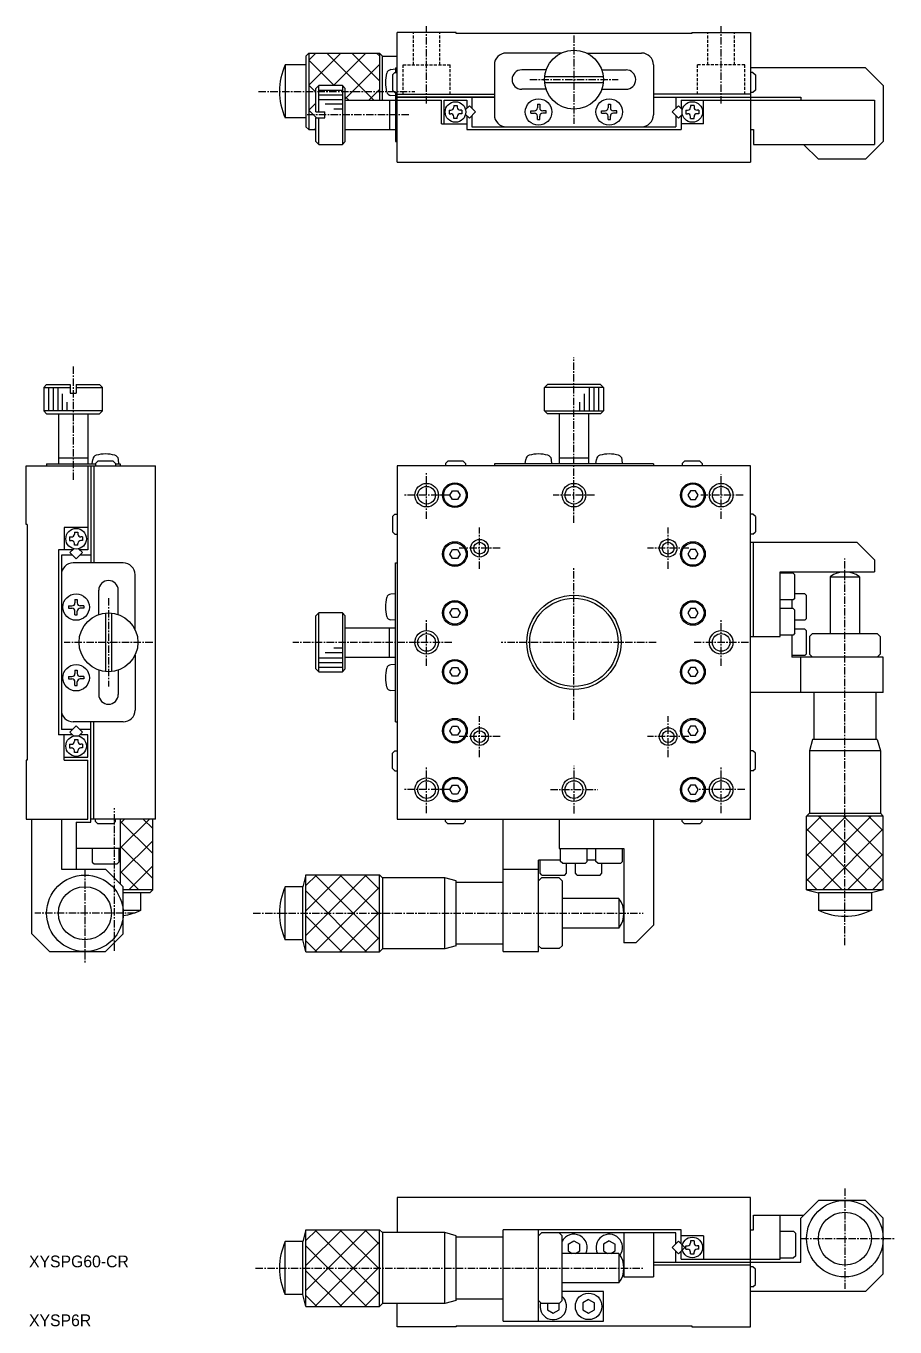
# Model space of a CAD drawing. Extents: x -189 to 160, y -70 to 151.
# Drawn here: x -188.6 to -41.1, y -70.1 to 150.8 of the extents above; entities that cross this region are included whole.
import ezdxf

# ---------------------------------------------------------------- set-up
doc = ezdxf.new("R2010")
doc.units = 0
doc.linetypes.add('CENTER', pattern=[2, 1.25, -0.25, 0.25, -0.25])
doc.linetypes.add('DASHED', pattern=[0.75, 0.5, -0.25])
doc.layers.get('0').update_dxf_attribs({"linetype": 'CONTINUOUS'})
doc.layers.add('CENTER', color=1, linetype='CENTER')

msp = doc.modelspace()

# ---------------------------------------------------------------- linework, layer by layer
at = {"color": 7, "linetype": 'CONTINUOUS'}
for p, q in [((-115.65, 149.73), (-125.65, 149.73)), ((-125.65, 127.73), (-125.65, 149.73)), ((-115.65, 149.53), (-115.65, 149.73)), ((-75.65, 149.53), (-115.65, 149.53)), ((-75.65, 149.73), (-75.65, 149.53)), ((-75.65, 149.73), (-65.65, 149.73)), ((-65.65, 149.73), (-65.65, 127.73)), ((-140.65, 146.23), (-141.15, 145.73)), ((-140.65, 146.23), (-140.65, 133.23)), ((-140.65, 146.23), (-128.65, 146.23)), ((-128.65, 145.75), (-129.13, 146.23)), ((-128.65, 146.23), (-128.65, 138.23)), ((-128.65, 146.23), (-128.15, 145.73)), ((-97.83, 146.23), (-107.15, 146.23)), ((-93.47, 146.23), (-84.15, 146.23)), ((-144.65, 144.23), (-144.65, 135.23)), ((-141.15, 144.23), (-144.65, 144.23)), ((-141.15, 145.73), (-141.15, 133.73)), ((-128.15, 138.23), (-128.15, 145.73)), ((-128.15, 145.73), (-125.65, 145.73)), ((-125.95, 143.73), (-125.95, 142.93)), ((-125.95, 143.73), (-125.65, 143.73)), ((-109.15, 144.23), (-109.15, 135.73)), ((-82.15, 144.23), (-82.15, 135.73)), ((-46.15, 143.73), (-65.65, 143.73)), ((-43.15, 140.73), (-46.15, 143.73)), ((-125.95, 143.48), (-126.73, 143.41)), ((-126.05, 142.93), (-126.45, 142.53)), ((-126.45, 142.53), (-126.45, 139.93)), ((-126.05, 142.93), (-125.65, 142.93)), ((-100.37, 143.38), (-104.5, 143.38)), ((-100.62, 142.23), (-90.67, 142.23)), ((-90.93, 143.38), (-86.8, 143.38)), ((-65.25, 142.93), (-65.65, 142.93)), ((-65.25, 142.93), (-64.85, 142.53)), ((-64.85, 142.53), (-64.85, 139.93)), ((-139.45, 140.23), (-138.95, 140.73)), ((-139.45, 136.23), (-139.45, 140.23)), ((-138.95, 136.23), (-138.95, 140.73)), ((-134.95, 140.73), (-138.95, 140.73)), ((-134.95, 140.73), (-134.95, 130.73)), ((-134.45, 140.23), (-134.95, 140.73)), ((-134.45, 131.23), (-134.45, 140.23)), ((-128.65, 140.04), (-130.46, 138.23)), ((-126.45, 139.93), (-126.05, 139.53)), ((-126.05, 139.53), (-125.65, 139.53)), ((-125.95, 139.53), (-125.95, 131.23)), ((-125.65, 139.23), (-109.15, 139.23)), ((-125.65, 139.23), (-109.15, 139.23)), ((-100.37, 140.08), (-104.5, 140.08)), ((-100.62, 141.23), (-90.67, 141.23)), ((-90.93, 140.08), (-86.8, 140.08)), ((-65.65, 139.23), (-82.15, 139.23)), ((-65.25, 139.53), (-65.65, 139.53)), ((-64.85, 139.93), (-65.25, 139.53)), ((-43.15, 140.73), (-43.15, 131.23)), ((-133.86, 138.23), (-134.45, 138.82)), ((-134.45, 138.23), (-125.95, 138.23)), ((-126.95, 138.23), (-126.95, 133.23)), ((-125.95, 138.98), (-126.73, 139.05)), ((-125.65, 138.73), (-109.15, 138.73)), ((-109.15, 138.73), (-125.65, 138.73)), ((-125.65, 138.23), (-118.15, 138.23)), ((-118.15, 134.23), (-118.15, 138.23)), ((-117.65, 138.23), (-113.85, 138.23)), ((-117.65, 134.23), (-117.65, 138.23)), ((-116.05, 137.33), (-115.45, 137.33)), ((-116.05, 137.33), (-116.05, 137.03)), ((-115.45, 137.33), (-115.45, 137.03)), ((-114.05, 136.64), (-113.4, 137.29)), ((-113.85, 138.23), (-113.85, 136.84)), ((-112.34, 136.23), (-113.4, 137.29)), ((-112.95, 138.73), (-112.95, 136.84)), ((-101.85, 137.53), (-101.85, 136.93)), ((-101.85, 137.53), (-101.45, 137.53)), ((-101.45, 137.53), (-101.45, 136.93)), ((-89.85, 137.53), (-89.85, 136.93)), ((-89.85, 137.53), (-89.45, 137.53)), ((-89.45, 137.53), (-89.45, 136.93)), ((-82.15, 138.73), (-57.15, 138.73)), ((-78.96, 136.23), (-77.9, 137.29)), ((-78.35, 138.73), (-78.35, 136.84)), ((-77.25, 136.64), (-77.9, 137.29)), ((-77.45, 138.23), (-44.65, 138.23)), ((-77.45, 138.23), (-77.45, 136.84)), ((-75.85, 137.33), (-75.85, 137.03)), ((-75.25, 137.33), (-75.85, 137.33)), ((-75.25, 137.33), (-75.25, 137.03)), ((-73.65, 134.23), (-73.65, 138.23)), ((-57.15, 138.73), (-57.15, 138.23)), ((-44.65, 138.23), (-44.65, 130.73)), ((-141.15, 135.23), (-144.65, 135.23)), ((-139.45, 136.23), (-137.95, 136.23)), ((-139.45, 131.23), (-139.45, 135.23)), ((-139.45, 135.23), (-137.95, 135.23)), ((-138.95, 130.73), (-138.95, 135.23)), ((-137.95, 135.23), (-137.95, 136.23)), ((-116.85, 136.53), (-116.55, 136.53)), ((-116.85, 136.53), (-116.85, 135.93)), ((-116.85, 135.93), (-116.55, 135.93)), ((-116.05, 135.13), (-116.05, 135.43)), ((-115.45, 135.13), (-116.05, 135.13)), ((-115.45, 135.13), (-115.45, 135.43)), ((-114.65, 136.53), (-114.95, 136.53)), ((-114.65, 135.93), (-114.95, 135.93)), ((-114.65, 136.53), (-114.65, 135.93)), ((-113.4, 135.17), (-114.05, 135.82)), ((-113.85, 135.62), (-113.85, 133.23)), ((-113.4, 135.17), (-112.34, 136.23)), ((-112.95, 135.62), (-112.95, 133.73)), ((-102.95, 136.43), (-102.35, 136.43)), ((-102.95, 136.03), (-102.95, 136.43)), ((-102.95, 136.03), (-102.35, 136.03)), ((-101.85, 134.93), (-101.85, 135.53)), ((-101.85, 134.93), (-101.45, 134.93)), ((-101.45, 134.93), (-101.45, 135.53)), ((-100.35, 136.43), (-100.95, 136.43)), ((-100.35, 136.03), (-100.95, 136.03)), ((-100.35, 136.03), (-100.35, 136.43)), ((-90.95, 136.43), (-90.35, 136.43)), ((-90.95, 136.03), (-90.95, 136.43)), ((-90.95, 136.03), (-90.35, 136.03)), ((-89.85, 134.93), (-89.85, 135.53)), ((-89.85, 134.93), (-89.45, 134.93)), ((-89.45, 134.93), (-89.45, 135.53)), ((-88.35, 136.43), (-88.95, 136.43)), ((-88.35, 136.03), (-88.95, 136.03)), ((-88.35, 136.03), (-88.35, 136.43)), ((-77.9, 135.17), (-78.96, 136.23)), ((-78.35, 135.62), (-78.35, 133.73)), ((-77.9, 135.17), (-77.25, 135.82)), ((-77.45, 135.62), (-77.45, 133.23)), ((-76.65, 136.53), (-76.65, 135.93)), ((-76.65, 136.53), (-76.35, 136.53)), ((-76.65, 135.93), (-76.35, 135.93)), ((-75.85, 135.13), (-75.85, 135.43)), ((-75.85, 135.13), (-75.25, 135.13)), ((-75.25, 135.13), (-75.25, 135.43)), ((-74.45, 136.53), (-74.75, 136.53)), ((-74.45, 135.93), (-74.75, 135.93)), ((-74.45, 136.53), (-74.45, 135.93)), ((-140.65, 133.23), (-141.15, 133.73)), ((-140.65, 133.23), (-139.45, 133.23)), ((-134.45, 133.23), (-125.95, 133.23)), ((-118.15, 134.23), (-113.85, 134.23)), ((-113.85, 133.23), (-77.45, 133.23)), ((-112.95, 133.73), (-78.35, 133.73)), ((-73.65, 134.23), (-77.45, 134.23)), ((-65.65, 133.23), (-65.15, 133.23)), ((-65.15, 133.23), (-65.15, 130.73)), ((-139.45, 131.23), (-138.95, 130.73)), ((-138.95, 130.73), (-134.95, 130.73)), ((-134.95, 130.73), (-134.45, 131.23)), ((-125.95, 131.23), (-125.65, 131.23)), ((-65.15, 130.73), (-44.65, 130.73)), ((-54.15, 128.23), (-56.65, 130.73)), ((-46.15, 128.23), (-43.15, 131.23)), ((-46.15, 128.23), (-54.15, 128.23)), ((-125.65, 127.73), (-65.65, 127.73)), ((-185.15, 89.96), (-185.65, 89.46)), ((-185.65, 89.46), (-181.15, 89.46)), ((-185.65, 89.46), (-185.65, 85.46)), ((-185.15, 89.96), (-181.15, 89.96)), ((-181.15, 89.96), (-181.15, 88.46)), ((-181.15, 88.46), (-180.15, 88.46)), ((-180.15, 89.96), (-176.15, 89.96)), ((-180.15, 89.96), (-180.15, 88.46)), ((-180.15, 89.46), (-175.65, 89.46)), ((-176.15, 89.96), (-175.65, 89.46)), ((-175.65, 85.46), (-175.65, 89.46)), ((-100.15, 89.96), (-100.65, 89.46)), ((-90.65, 89.46), (-100.65, 89.46)), ((-100.65, 85.46), (-100.65, 89.46)), ((-91.15, 89.96), (-100.15, 89.96)), ((-91.15, 89.96), (-90.65, 89.46)), ((-90.65, 89.46), (-90.65, 85.46)), ((-175.65, 85.46), (-185.65, 85.46)), ((-185.65, 85.46), (-185.15, 84.96)), ((-185.15, 84.96), (-176.15, 84.96)), ((-183.15, 84.96), (-183.15, 76.46)), ((-178.15, 84.96), (-178.15, 76.46)), ((-176.15, 84.96), (-175.65, 85.46)), ((-100.65, 85.46), (-90.65, 85.46)), ((-100.15, 84.96), (-100.65, 85.46)), ((-91.15, 84.96), (-100.15, 84.96)), ((-98.15, 84.96), (-98.15, 76.46)), ((-93.15, 84.96), (-93.15, 76.46)), ((-90.65, 85.46), (-91.15, 84.96)), ((-178.15, 77.46), (-183.15, 77.46)), ((-93.15, 77.46), (-98.15, 77.46)), ((-188.65, 66.16), (-188.65, 76.16)), ((-188.65, 76.16), (-166.65, 76.16)), ((-185.15, 76.46), (-176.85, 76.46)), ((-185.15, 76.46), (-185.15, 76.16)), ((-178.15, 76.16), (-178.15, 61.86)), ((-177.65, 76.16), (-177.65, 59.66)), ((-177.4, 76.46), (-177.33, 77.24)), ((-177.15, 76.16), (-177.15, 59.66)), ((-176.45, 76.96), (-176.85, 76.56)), ((-176.85, 76.56), (-176.85, 76.16)), ((-173.85, 76.96), (-176.45, 76.96)), ((-173.85, 76.96), (-173.45, 76.56)), ((-173.45, 76.56), (-173.45, 76.16)), ((-173.45, 76.46), (-172.65, 76.46)), ((-172.9, 76.46), (-172.97, 77.24)), ((-172.65, 76.46), (-172.65, 76.16)), ((-166.65, 16.16), (-166.65, 76.16)), ((-65.65, 76.16), (-125.65, 76.16)), ((-125.65, 76.16), (-125.65, 16.16)), ((-117.05, 76.96), (-117.45, 76.56)), ((-117.45, 76.56), (-117.05, 76.96)), ((-117.45, 76.56), (-117.45, 76.16)), ((-117.45, 76.56), (-117.45, 76.16)), ((-114.45, 76.96), (-117.05, 76.96)), ((-114.05, 76.56), (-114.45, 76.96)), ((-114.45, 76.96), (-114.05, 76.56)), ((-114.05, 76.56), (-114.05, 76.16)), ((-114.05, 76.56), (-114.05, 76.16)), ((-82.15, 76.46), (-109.15, 76.46)), ((-109.15, 76.46), (-109.15, 76.16)), ((-103.9, 76.46), (-103.83, 77.24)), ((-99.4, 76.46), (-99.47, 77.24)), ((-91.9, 76.46), (-91.83, 77.24)), ((-87.4, 76.46), (-87.47, 77.24)), ((-82.15, 76.46), (-82.15, 76.16)), ((-76.85, 76.96), (-77.25, 76.56)), ((-77.25, 76.56), (-76.85, 76.96)), ((-77.25, 76.56), (-77.25, 76.16)), ((-77.25, 76.56), (-77.25, 76.16)), ((-74.25, 76.96), (-76.85, 76.96)), ((-73.85, 76.56), (-74.25, 76.96)), ((-74.25, 76.96), (-73.85, 76.56)), ((-73.85, 76.56), (-73.85, 76.16)), ((-73.85, 76.56), (-73.85, 76.16)), ((-65.65, 16.16), (-65.65, 76.16)), ((-116.72, 71.16), (-116.28, 71.91)), ((-116.28, 70.41), (-116.72, 71.16)), ((-116.28, 71.91), (-115.42, 71.91)), ((-115.42, 71.91), (-114.98, 71.16)), ((-114.98, 71.16), (-115.42, 70.41)), ((-75.88, 71.91), (-76.32, 71.16)), ((-76.32, 71.16), (-75.88, 70.41)), ((-75.02, 71.91), (-75.88, 71.91)), ((-74.58, 71.16), (-75.02, 71.91)), ((-75.02, 70.41), (-74.58, 71.16)), ((-115.42, 70.41), (-116.28, 70.41)), ((-75.88, 70.41), (-75.02, 70.41)), ((-126.05, 67.96), (-126.45, 67.56)), ((-126.45, 67.56), (-126.45, 64.96)), ((-126.05, 67.96), (-125.65, 67.96)), ((-65.25, 67.96), (-65.65, 67.96)), ((-64.85, 67.56), (-65.25, 67.96)), ((-64.85, 67.56), (-64.85, 64.96)), ((-188.45, 66.16), (-188.65, 66.16)), ((-188.45, 66.16), (-188.45, 26.16)), ((-178.15, 65.66), (-182.15, 65.66)), ((-182.15, 65.66), (-182.15, 61.86)), ((-180.45, 64.86), (-180.45, 64.56)), ((-180.45, 64.86), (-179.85, 64.86)), ((-179.85, 64.86), (-179.85, 64.56)), ((-126.45, 64.96), (-126.05, 64.56)), ((-126.05, 64.56), (-125.65, 64.56)), ((-65.25, 64.56), (-65.65, 64.56)), ((-65.25, 64.56), (-64.85, 64.96)), ((-183.15, 61.86), (-183.15, 30.46)), ((-180.76, 61.86), (-183.15, 61.86)), ((-181.25, 64.06), (-181.25, 63.46)), ((-181.25, 64.06), (-180.95, 64.06)), ((-181.25, 63.46), (-180.95, 63.46)), ((-181.21, 61.41), (-180.56, 62.06)), ((-180.45, 62.66), (-180.45, 62.96)), ((-179.85, 62.66), (-180.45, 62.66)), ((-179.85, 62.66), (-179.85, 62.96)), ((-179.74, 62.06), (-179.09, 61.41)), ((-178.15, 61.86), (-179.54, 61.86)), ((-179.05, 64.06), (-179.35, 64.06)), ((-179.05, 63.46), (-179.35, 63.46)), ((-179.05, 64.06), (-179.05, 63.46)), ((-116.72, 61.16), (-116.28, 61.91)), ((-116.28, 61.91), (-115.42, 61.91)), ((-115.42, 61.91), (-114.98, 61.16)), ((-75.88, 61.91), (-76.32, 61.16)), ((-75.02, 61.91), (-75.88, 61.91)), ((-74.58, 61.16), (-75.02, 61.91)), ((-65.65, 63.16), (-47.65, 63.16)), ((-65.15, 47.16), (-65.15, 63.16)), ((-44.65, 60.16), (-47.65, 63.16)), ((-182.65, 60.96), (-182.65, 31.36)), ((-180.76, 60.96), (-182.65, 60.96)), ((-181.21, 61.41), (-180.15, 60.35)), ((-172.15, 59.66), (-180.65, 59.66)), ((-180.15, 60.35), (-179.09, 61.41)), ((-177.65, 60.96), (-179.54, 60.96)), ((-125.95, 32.66), (-125.95, 59.66)), ((-125.95, 59.66), (-125.65, 59.66)), ((-116.28, 60.41), (-116.72, 61.16)), ((-115.42, 60.41), (-116.28, 60.41)), ((-114.98, 61.16), (-115.42, 60.41)), ((-76.32, 61.16), (-75.88, 60.41)), ((-75.88, 60.41), (-75.02, 60.41)), ((-75.02, 60.41), (-74.58, 61.16)), ((-44.65, 60.16), (-44.65, 58.16)), ((-170.15, 48.34), (-170.15, 57.66)), ((-60.65, 47.16), (-60.65, 58.16)), ((-60.65, 58.16), (-44.65, 58.16)), ((-58.45, 57.91), (-60.65, 57.91)), ((-58.15, 57.61), (-58.45, 57.91)), ((-58.15, 53.71), (-58.15, 57.61)), ((-52.15, 57.28), (-47.15, 57.28)), ((-52.15, 57.28), (-52.15, 47.66)), ((-47.15, 57.28), (-47.15, 47.66)), ((-180.35, 53.46), (-180.35, 52.86)), ((-180.35, 53.46), (-179.95, 53.46)), ((-179.95, 53.46), (-179.95, 52.86)), ((-176.3, 50.88), (-176.3, 55.02)), ((-173, 50.88), (-173, 55.02)), ((-125.95, 54.41), (-126.73, 54.34)), ((-58.45, 53.41), (-60.65, 53.41)), ((-58.65, 53.41), (-58.65, 51.91)), ((-58.15, 53.71), (-58.45, 53.41)), ((-56.45, 54.41), (-58.15, 54.41)), ((-56.15, 54.11), (-56.45, 54.41)), ((-56.15, 50.21), (-56.15, 54.11)), ((-181.45, 52.36), (-180.85, 52.36)), ((-181.45, 52.36), (-181.45, 51.96)), ((-181.45, 51.96), (-180.85, 51.96)), ((-180.35, 50.86), (-180.35, 51.46)), ((-180.35, 50.86), (-179.95, 50.86)), ((-179.95, 50.86), (-179.95, 51.46)), ((-178.85, 52.36), (-179.45, 52.36)), ((-178.85, 51.96), (-179.45, 51.96)), ((-178.85, 52.36), (-178.85, 51.96)), ((-175.15, 51.14), (-175.15, 41.19)), ((-174.15, 51.14), (-174.15, 41.19)), ((-139.45, 50.66), (-138.95, 51.16)), ((-138.95, 41.16), (-138.95, 51.16)), ((-134.95, 51.16), (-138.95, 51.16)), ((-134.95, 51.16), (-134.95, 41.16)), ((-134.45, 50.66), (-134.95, 51.16)), ((-116.72, 51.16), (-116.28, 51.91)), ((-116.28, 50.41), (-116.72, 51.16)), ((-116.28, 51.91), (-115.42, 51.91)), ((-115.42, 51.91), (-114.98, 51.16)), ((-114.98, 51.16), (-115.42, 50.41)), ((-75.88, 51.91), (-76.32, 51.16)), ((-76.32, 51.16), (-75.88, 50.41)), ((-75.02, 51.91), (-75.88, 51.91)), ((-74.58, 51.16), (-75.02, 51.91)), ((-75.02, 50.41), (-74.58, 51.16)), ((-58.45, 51.91), (-60.65, 51.91)), ((-58.15, 51.61), (-58.45, 51.91)), ((-58.15, 47.71), (-58.15, 51.61)), ((-139.45, 41.66), (-139.45, 50.66)), ((-134.45, 41.66), (-134.45, 50.66)), ((-134.45, 48.66), (-125.95, 48.66)), ((-126.95, 43.66), (-126.95, 48.66)), ((-125.95, 49.91), (-126.73, 49.98)), ((-115.42, 50.41), (-116.28, 50.41)), ((-75.88, 50.41), (-75.02, 50.41)), ((-56.45, 49.91), (-58.15, 49.91)), ((-56.15, 50.21), (-56.45, 49.91)), ((-65.65, 47.16), (-60.65, 47.16)), ((-58.45, 47.41), (-60.65, 47.41)), ((-58.65, 47.41), (-58.65, 43.66)), ((-58.15, 47.71), (-58.45, 47.41)), ((-56.45, 48.41), (-58.15, 48.41)), ((-56.15, 48.11), (-56.45, 48.41)), ((-56.15, 44.21), (-56.15, 48.11)), ((-55.65, 47.16), (-55.15, 47.66)), ((-55.65, 47.16), (-55.65, 44.16)), ((-55.15, 47.66), (-44.15, 47.66)), ((-44.15, 47.66), (-43.65, 47.16)), ((-43.65, 47.16), (-43.65, 44.16)), ((-56.15, 44.21), (-56.45, 43.91)), ((-170.15, 43.98), (-170.15, 34.66)), ((-134.45, 43.66), (-125.95, 43.66)), ((-125.95, 42.41), (-126.73, 42.34)), ((-56.45, 43.91), (-58.65, 43.91)), ((-43.15, 43.66), (-58.65, 43.66)), ((-57.15, 37.66), (-57.15, 43.66)), ((-55.15, 43.66), (-55.65, 44.16)), ((-43.65, 44.16), (-44.15, 43.66)), ((-43.15, 37.66), (-43.15, 43.66)), ((-181.45, 40.36), (-180.85, 40.36)), ((-181.45, 40.36), (-181.45, 39.96)), ((-181.45, 39.96), (-180.85, 39.96)), ((-180.35, 41.46), (-180.35, 40.86)), ((-180.35, 41.46), (-179.95, 41.46)), ((-179.95, 41.46), (-179.95, 40.86)), ((-178.85, 40.36), (-179.45, 40.36)), ((-178.85, 39.96), (-179.45, 39.96)), ((-178.85, 40.36), (-178.85, 39.96)), ((-176.3, 41.44), (-176.3, 37.31)), ((-173, 41.44), (-173, 37.31)), ((-139.45, 41.66), (-138.95, 41.16)), ((-138.95, 41.16), (-134.95, 41.16)), ((-134.95, 41.16), (-134.45, 41.66)), ((-116.72, 41.16), (-116.28, 41.91)), ((-116.28, 40.41), (-116.72, 41.16)), ((-116.28, 41.91), (-115.42, 41.91)), ((-115.42, 40.41), (-116.28, 40.41)), ((-115.42, 41.91), (-114.98, 41.16)), ((-114.98, 41.16), (-115.42, 40.41)), ((-75.88, 41.91), (-76.32, 41.16)), ((-76.32, 41.16), (-75.88, 40.41)), ((-75.02, 41.91), (-75.88, 41.91)), ((-75.88, 40.41), (-75.02, 40.41)), ((-74.58, 41.16), (-75.02, 41.91)), ((-75.02, 40.41), (-74.58, 41.16)), ((-180.35, 38.86), (-180.35, 39.46)), ((-180.35, 38.86), (-179.95, 38.86)), ((-179.95, 38.86), (-179.95, 39.46)), ((-125.95, 37.91), (-126.73, 37.98)), ((-43.15, 37.66), (-65.65, 37.66)), ((-54.9, 37.66), (-54.9, 29.66)), ((-44.4, 37.66), (-44.4, 29.66)), ((-180.76, 31.36), (-182.65, 31.36)), ((-181.21, 30.91), (-180.15, 31.97)), ((-172.15, 32.66), (-180.65, 32.66)), ((-180.15, 31.97), (-179.09, 30.91)), ((-177.65, 31.36), (-179.54, 31.36)), ((-177.65, 15.66), (-177.65, 32.66)), ((-177.15, 16.16), (-177.15, 32.66)), ((-125.95, 32.66), (-125.65, 32.66)), ((-116.72, 31.16), (-116.28, 31.91)), ((-116.28, 30.41), (-116.72, 31.16)), ((-116.28, 31.91), (-115.42, 31.91)), ((-115.42, 31.91), (-114.98, 31.16)), ((-114.98, 31.16), (-115.42, 30.41)), ((-75.88, 31.91), (-76.32, 31.16)), ((-76.32, 31.16), (-75.88, 30.41)), ((-75.02, 31.91), (-75.88, 31.91)), ((-74.58, 31.16), (-75.02, 31.91)), ((-75.02, 30.41), (-74.58, 31.16)), ((-180.76, 30.46), (-183.15, 30.46)), ((-182.15, 26.16), (-182.15, 30.46)), ((-181.25, 28.86), (-181.25, 28.26)), ((-181.25, 28.86), (-180.95, 28.86)), ((-181.21, 30.91), (-180.56, 30.26)), ((-180.45, 29.66), (-180.45, 29.36)), ((-180.45, 29.66), (-179.85, 29.66)), ((-179.85, 29.66), (-179.85, 29.36)), ((-179.74, 30.26), (-179.09, 30.91)), ((-178.15, 30.46), (-179.54, 30.46)), ((-179.05, 28.86), (-179.35, 28.86)), ((-179.05, 28.86), (-179.05, 28.26)), ((-178.15, 26.66), (-178.15, 30.46)), ((-115.42, 30.41), (-116.28, 30.41)), ((-75.88, 30.41), (-75.02, 30.41)), ((-55.15, 29.66), (-55.67, 27.73)), ((-44.15, 29.66), (-55.15, 29.66)), ((-44.15, 29.66), (-43.63, 27.73)), ((-182.15, 26.66), (-178.15, 26.66)), ((-181.25, 28.26), (-180.95, 28.26)), ((-180.45, 27.46), (-180.45, 27.76)), ((-179.85, 27.46), (-180.45, 27.46)), ((-179.85, 27.46), (-179.85, 27.76)), ((-179.05, 28.26), (-179.35, 28.26)), ((-126.05, 27.76), (-126.45, 27.36)), ((-126.45, 24.76), (-126.45, 27.36)), ((-126.05, 27.76), (-125.65, 27.76)), ((-65.25, 27.76), (-65.65, 27.76)), ((-64.85, 27.36), (-65.25, 27.76)), ((-64.85, 24.76), (-64.85, 27.36)), ((-55.67, 27.73), (-55.67, 17.16)), ((-43.63, 27.73), (-55.63, 27.73)), ((-43.63, 27.73), (-43.63, 17.16)), ((-188.65, 26.16), (-188.65, 16.16)), ((-188.45, 26.16), (-188.65, 26.16)), ((-182.15, 26.16), (-178.15, 26.16)), ((-178.15, 16.16), (-178.15, 26.16)), ((-126.45, 24.76), (-126.05, 24.36)), ((-126.05, 24.36), (-125.65, 24.36)), ((-65.25, 24.36), (-65.65, 24.36)), ((-65.25, 24.36), (-64.85, 24.76)), ((-116.72, 21.16), (-116.28, 21.91)), ((-116.28, 20.41), (-116.72, 21.16)), ((-116.28, 21.91), (-115.42, 21.91)), ((-115.42, 20.41), (-116.28, 20.41)), ((-115.42, 21.91), (-114.98, 21.16)), ((-114.98, 21.16), (-115.42, 20.41)), ((-75.88, 21.91), (-76.32, 21.16)), ((-76.32, 21.16), (-75.88, 20.41)), ((-75.02, 21.91), (-75.88, 21.91)), ((-75.88, 20.41), (-75.02, 20.41)), ((-74.58, 21.16), (-75.02, 21.91)), ((-75.02, 20.41), (-74.58, 21.16)), ((-188.65, 16.16), (-178.15, 16.16)), ((-187.65, -3.34), (-187.65, 16.16)), ((-182.65, 16.16), (-182.65, 7.66)), ((-180.15, 15.66), (-180.15, 7.66)), ((-180.15, 15.66), (-177.65, 15.66)), ((-166.65, 16.16), (-177.65, 16.16)), ((-176.85, 15.76), (-176.85, 16.16)), ((-176.45, 15.36), (-176.85, 15.76)), ((-173.45, 15.76), (-173.85, 15.36)), ((-173.45, 15.76), (-173.45, 16.16)), ((-171.92, 16.16), (-172.65, 15.43)), ((-172.65, 16.16), (-172.65, 5.16)), ((-167.15, 4.16), (-167.15, 16.16)), ((-125.65, 16.16), (-65.65, 16.16)), ((-117.45, 15.76), (-117.45, 16.16)), ((-117.45, 15.76), (-117.05, 15.36)), ((-114.45, 15.36), (-114.05, 15.76)), ((-114.05, 15.76), (-114.05, 16.16)), ((-107.65, -6.34), (-107.65, 16.16)), ((-98.15, 16.16), (-98.15, 11.16)), ((-82.15, 16.16), (-82.15, -1.84)), ((-77.25, 15.76), (-77.25, 16.16)), ((-77.25, 15.76), (-76.85, 15.36)), ((-74.25, 15.36), (-73.85, 15.76)), ((-73.85, 15.76), (-73.85, 16.16)), ((-56.17, 16.66), (-55.67, 17.16)), ((-43.13, 16.66), (-56.17, 16.66)), ((-56.17, 4.16), (-56.17, 16.66)), ((-55.67, 17.16), (-43.63, 17.16)), ((-43.13, 16.66), (-43.63, 17.16)), ((-43.13, 4.16), (-43.13, 16.66)), ((-173.85, 15.36), (-176.45, 15.36)), ((-114.45, 15.36), (-117.05, 15.36)), ((-74.25, 15.36), (-76.85, 15.36)), ((-172.65, 11.16), (-180.15, 11.16)), ((-177.4, 11.16), (-177.4, 8.86)), ((-172.9, 11.16), (-172.9, 8.86)), ((-98.15, 11.16), (-87.15, 11.16)), ((-97.9, 8.96), (-97.9, 11.16)), ((-93.4, 8.96), (-93.4, 11.16)), ((-91.9, 8.96), (-91.9, 11.16)), ((-87.4, 8.96), (-87.4, 11.16)), ((-87.15, 11.16), (-87.15, -4.84)), ((-177.4, 8.86), (-177.1, 8.56)), ((-173.2, 8.56), (-172.9, 8.86)), ((-97.9, 9.16), (-101.65, 9.16)), ((-101.65, -6.34), (-101.65, 9.16)), ((-101.4, 6.96), (-101.4, 9.16)), ((-97.6, 8.66), (-97.9, 8.96)), ((-93.7, 8.66), (-93.4, 8.96)), ((-91.9, 9.16), (-93.4, 9.16)), ((-91.6, 8.66), (-91.9, 8.96)), ((-87.7, 8.66), (-87.4, 8.96)), ((-182.65, 7.66), (-175.15, 7.66)), ((-177.1, 8.56), (-173.2, 8.56)), ((-175.15, 7.66), (-172.15, 4.66)), ((-141.15, 6.68), (-141.65, 4.66)), ((-141.15, -6.36), (-141.15, 6.68)), ((-141.15, 6.68), (-128.65, 6.68)), ((-128.65, -6.36), (-128.65, 6.68)), ((-128.65, 6.68), (-128.15, 6.18)), ((-107.65, 7.66), (-101.65, 7.66)), ((-101.1, 6.66), (-101.4, 6.96)), ((-101.1, 6.66), (-97.2, 6.66)), ((-97.6, 8.66), (-93.7, 8.66)), ((-97.2, 6.66), (-96.9, 6.96)), ((-96.9, 6.96), (-96.9, 8.66)), ((-95.4, 6.96), (-95.4, 8.66)), ((-95.1, 6.66), (-95.4, 6.96)), ((-95.1, 6.66), (-91.2, 6.66)), ((-91.6, 8.66), (-87.7, 8.66)), ((-91.2, 6.66), (-90.9, 6.96)), ((-90.9, 6.96), (-90.9, 8.66)), ((-172.15, -3.34), (-172.15, 4.66)), ((-144.65, -4.34), (-144.65, 4.66)), ((-141.65, 4.66), (-144.65, 4.66)), ((-141.65, -4.34), (-141.65, 4.66)), ((-128.15, 6.18), (-128.15, -5.86)), ((-117.58, 6.18), (-128.15, 6.18)), ((-115.65, 5.66), (-117.58, 6.18)), ((-117.58, -5.86), (-117.58, 6.14)), ((-115.65, -5.34), (-115.65, 5.66)), ((-107.65, 5.41), (-115.65, 5.41)), ((-101.65, 5.66), (-101.15, 6.16)), ((-98.15, 6.16), (-101.15, 6.16)), ((-98.15, 6.16), (-97.65, 5.66)), ((-97.65, 5.66), (-97.65, -5.34)), ((-167.15, 4.16), (-172.15, 4.16)), ((-167.65, 3.66), (-172.15, 3.66)), ((-169.15, 0.66), (-169.15, 3.66)), ((-167.15, 4.16), (-167.65, 3.66)), ((-88.03, 2.66), (-97.65, 2.66)), ((-88.03, 2.66), (-88.03, -2.34)), ((-43.13, 4.16), (-56.17, 4.16)), ((-56.17, 4.16), (-54.15, 3.66)), ((-45.15, 3.66), (-54.15, 3.66)), ((-54.15, 3.66), (-54.15, 0.66)), ((-43.13, 4.16), (-45.15, 3.66)), ((-45.15, 3.66), (-45.15, 0.66)), ((-169.15, 0.66), (-172.15, 0.66)), ((-45.15, 0.66), (-54.15, 0.66)), ((-85.15, -4.84), (-82.15, -1.84)), ((-184.65, -6.34), (-187.65, -3.34)), ((-172.15, -3.34), (-175.15, -6.34)), ((-141.65, -4.34), (-144.65, -4.34)), ((-141.15, -6.36), (-141.65, -4.34)), ((-88.03, -2.34), (-97.65, -2.34)), ((-184.65, -6.34), (-175.15, -6.34)), ((-141.15, -6.36), (-128.65, -6.36)), ((-128.65, -6.36), (-128.15, -5.86)), ((-117.58, -5.86), (-128.15, -5.86)), ((-115.65, -5.34), (-117.58, -5.86)), ((-107.65, -5.09), (-115.65, -5.09)), ((-107.65, -6.34), (-101.65, -6.34)), ((-101.15, -5.84), (-101.65, -5.34)), ((-98.15, -5.84), (-101.15, -5.84)), ((-97.65, -5.34), (-98.15, -5.84)), ((-85.15, -4.84), (-87.15, -4.84)), ((-125.65, -48.09), (-125.65, -54.09)), ((-65.65, -48.09), (-125.65, -48.09)), ((-65.65, -70.09), (-65.65, -48.09)), ((-54.15, -48.59), (-57.15, -51.59)), ((-46.15, -48.59), (-54.15, -48.59)), ((-46.15, -48.59), (-43.15, -51.59)), ((-65.15, -51.09), (-56.65, -51.09)), ((-65.15, -53.59), (-65.15, -51.09)), ((-60.65, -58.59), (-60.65, -51.09)), ((-57.15, -59.09), (-57.15, -51.59)), ((-43.15, -61.09), (-43.15, -51.59)), ((-141.15, -53.57), (-141.65, -55.59)), ((-141.15, -66.61), (-141.15, -53.57)), ((-141.15, -53.57), (-128.65, -53.57)), ((-128.65, -66.61), (-128.65, -53.57)), ((-128.65, -53.57), (-128.15, -54.07)), ((-128.15, -54.07), (-128.15, -66.11)), ((-117.58, -54.07), (-128.15, -54.07)), ((-115.65, -54.59), (-117.58, -54.07)), ((-117.58, -66.11), (-117.58, -54.11)), ((-115.65, -65.59), (-115.65, -54.59)), ((-107.65, -54.84), (-115.65, -54.84)), ((-77.45, -53.59), (-107.65, -53.59)), ((-107.65, -69.09), (-107.65, -53.59)), ((-101.65, -69.09), (-101.65, -53.59)), ((-101.65, -54.59), (-101.15, -54.09)), ((-78.35, -54.09), (-101.15, -54.09)), ((-98.15, -54.09), (-97.65, -54.59)), ((-97.65, -65.59), (-97.65, -54.59)), ((-87.15, -54.09), (-87.15, -61.59)), ((-82.15, -54.09), (-82.15, -61.59)), ((-78.35, -55.98), (-78.35, -54.09)), ((-77.45, -55.98), (-77.45, -53.59)), ((-73.65, -54.59), (-77.45, -54.59)), ((-73.65, -54.59), (-73.65, -58.59)), ((-65.65, -53.59), (-65.15, -53.59)), ((-60.65, -53.84), (-58.35, -53.84)), ((-58.35, -53.84), (-58.05, -54.14)), ((-58.05, -54.14), (-58.05, -58.04)), ((-144.65, -64.59), (-144.65, -55.59)), ((-141.65, -55.59), (-144.65, -55.59)), ((-141.65, -64.59), (-141.65, -55.59)), ((-96.65, -56.01), (-95.65, -55.44)), ((-96.65, -56.01), (-96.65, -57.17)), ((-96.65, -57.17), (-95.92, -57.59)), ((-95.65, -55.44), (-94.65, -56.01)), ((-95.38, -57.59), (-94.65, -57.17)), ((-94.65, -57.17), (-94.65, -56.01)), ((-89.65, -55.44), (-90.65, -56.01)), ((-90.65, -56.01), (-90.65, -57.17)), ((-90.65, -57.17), (-89.92, -57.59)), ((-89.65, -55.44), (-88.65, -56.01)), ((-89.38, -57.59), (-88.65, -57.17)), ((-88.65, -57.17), (-88.65, -56.01)), ((-77.9, -55.53), (-78.96, -56.59)), ((-78.96, -56.59), (-77.9, -57.65)), ((-78.35, -59.09), (-78.35, -57.2)), ((-77.9, -55.53), (-76.84, -56.59)), ((-76.84, -56.59), (-77.9, -57.65)), ((-77.45, -58.59), (-77.45, -57.2)), ((-76.65, -56.89), (-76.65, -56.29)), ((-76.65, -56.29), (-76.35, -56.29)), ((-76.65, -56.89), (-76.35, -56.89)), ((-75.85, -55.49), (-75.85, -55.79)), ((-75.25, -55.49), (-75.85, -55.49)), ((-75.85, -57.69), (-75.85, -57.39)), ((-75.25, -55.49), (-75.25, -55.79)), ((-75.25, -57.69), (-75.25, -57.39)), ((-74.45, -56.29), (-74.75, -56.29)), ((-74.45, -56.89), (-74.75, -56.89)), ((-74.45, -56.89), (-74.45, -56.29)), ((-88.03, -57.59), (-97.65, -57.59)), ((-88.03, -57.59), (-88.03, -62.59)), ((-82.15, -59.09), (-57.15, -59.09)), ((-65.65, -59.59), (-82.15, -59.59)), ((-77.45, -58.59), (-60.65, -58.59)), ((-75.85, -57.69), (-75.25, -57.69)), ((-60.65, -58.34), (-58.35, -58.34)), ((-58.05, -58.04), (-58.35, -58.34)), ((-87.15, -61.59), (-82.15, -61.59)), ((-65.25, -59.89), (-65.65, -59.89)), ((-64.85, -60.29), (-65.25, -59.89)), ((-64.85, -62.89), (-64.85, -60.29)), ((-43.15, -61.09), (-46.15, -64.09)), ((-88.03, -62.59), (-97.65, -62.59)), ((-65.25, -63.29), (-65.65, -63.29)), ((-65.25, -63.29), (-64.85, -62.89)), ((-141.65, -64.59), (-144.65, -64.59)), ((-141.15, -66.61), (-141.65, -64.59)), ((-128.65, -66.61), (-128.15, -66.11)), ((-117.58, -66.11), (-128.15, -66.11)), ((-125.65, -70.09), (-125.65, -66.09)), ((-115.65, -65.59), (-117.58, -66.11)), ((-107.65, -65.34), (-115.65, -65.34)), ((-101.15, -66.09), (-101.65, -65.59)), ((-98.15, -66.09), (-101.15, -66.09)), ((-100.15, -66.09), (-100.15, -67.17)), ((-97.65, -65.59), (-98.15, -66.09)), ((-98.15, -67.17), (-98.15, -66.09)), ((-90.65, -64.09), (-97.65, -64.09)), ((-93.15, -65.44), (-94.15, -66.01)), ((-94.15, -66.01), (-94.15, -67.17)), ((-93.15, -65.44), (-92.15, -66.01)), ((-92.15, -67.17), (-92.15, -66.01)), ((-90.65, -69.09), (-90.65, -64.09)), ((-46.15, -64.09), (-65.65, -64.09)), ((-141.15, -66.61), (-128.65, -66.61)), ((-100.15, -67.17), (-99.15, -67.75)), ((-99.15, -67.75), (-98.15, -67.17)), ((-94.15, -67.17), (-93.15, -67.75)), ((-93.15, -67.75), (-92.15, -67.17)), ((-115.65, -70.09), (-125.65, -70.09)), ((-115.65, -69.89), (-115.65, -70.09)), ((-115.65, -69.89), (-75.65, -69.89)), ((-107.65, -69.09), (-90.65, -69.09)), ((-75.65, -69.89), (-75.65, -70.09)), ((-75.65, -70.09), (-65.65, -70.09))]:
    msp.add_line(p, q, dxfattribs=at)
at = {"color": 3, "linetype": 'DASHED'}
for p, q in [((-122.9, 144.23), (-122.9, 149.73)), ((-118.4, 144.23), (-118.4, 149.73)), ((-72.9, 144.23), (-72.9, 149.73)), ((-68.4, 144.23), (-68.4, 149.73)), ((-124.65, 139.23), (-124.65, 144.23)), ((-124.65, 144.23), (-116.65, 144.23)), ((-116.65, 139.23), (-116.65, 144.23)), ((-66.65, 144.23), (-74.65, 144.23)), ((-74.65, 139.23), (-74.65, 144.23)), ((-66.65, 139.23), (-66.65, 144.23))]:
    msp.add_line(p, q, dxfattribs=at)
at = {"color": 3, "linetype": 'CONTINUOUS'}
for p, q in [((-139.43, 146.23), (-140.65, 145.01)), ((-135.19, 146.23), (-140.65, 140.77)), ((-129.61, 138.23), (-137.61, 146.23)), ((-130.95, 146.23), (-136.45, 140.73)), ((-128.65, 141.51), (-133.37, 146.23)), ((-136.36, 140.73), (-140.65, 145.02)), ((-128.65, 144.29), (-134.45, 138.49)), ((-139.45, 139.58), (-140.65, 140.78)), ((-138.95, 139.93), (-134.95, 139.93)), ((-139.45, 137.73), (-140.65, 136.53)), ((-138.95, 139.13), (-134.95, 139.13)), ((-138.95, 138.33), (-134.95, 138.33)), ((-134.95, 137.53), (-137.85, 137.53)), ((-139.34, 135.23), (-140.65, 136.54)), ((-134.95, 136.73), (-136.42, 136.73)), ((-139.45, 133.49), (-139.7, 133.23)), ((-184.85, 89.46), (-184.85, 85.46)), ((-184.05, 89.46), (-184.05, 85.46)), ((-183.25, 89.46), (-183.25, 85.46)), ((-93.05, 89.46), (-93.05, 85.46)), ((-92.25, 89.46), (-92.25, 85.46)), ((-91.45, 89.46), (-91.45, 85.46)), ((-182.45, 85.46), (-182.45, 88.36)), ((-181.65, 85.46), (-181.65, 86.94)), ((-94.65, 85.46), (-94.65, 86.94)), ((-93.85, 85.46), (-93.85, 88.36)), ((-134.95, 44.36), (-137.85, 44.36)), ((-134.95, 45.16), (-136.42, 45.16)), ((-138.95, 43.56), (-134.95, 43.56)), ((-138.95, 42.76), (-134.95, 42.76)), ((-138.95, 41.96), (-134.95, 41.96)), ((-167.68, 16.16), (-172.65, 11.19)), ((-167.15, 10.3), (-172.65, 15.8)), ((-167.15, 14.55), (-168.76, 16.16)), ((-56.17, 5.69), (-45.19, 16.66)), ((-56.17, 9.93), (-49.44, 16.66)), ((-56.17, 14.17), (-53.68, 16.66)), ((-54.11, 16.66), (-43.13, 5.69)), ((-49.86, 16.66), (-43.13, 9.93)), ((-45.62, 16.66), (-43.13, 14.17)), ((-56.17, 14.48), (-45.85, 4.16)), ((-53.45, 4.16), (-43.13, 14.48)), ((-167.15, 12.45), (-172.65, 6.95)), ((-167.15, 6.06), (-172.65, 11.56)), ((-56.17, 10.24), (-50.09, 4.16)), ((-49.21, 4.16), (-43.13, 10.24)), ((-169.49, 4.16), (-172.65, 7.32)), ((-167.15, 8.21), (-171.19, 4.16)), ((-130.83, 6.68), (-141.15, -3.64)), ((-135.07, 6.68), (-141.15, 0.6)), ((-139.31, 6.68), (-141.15, 4.85)), ((-139.62, 6.68), (-128.65, -4.29)), ((-135.38, 6.68), (-128.65, -0.05)), ((-131.14, 6.68), (-128.65, 4.19)), ((-128.65, 4.62), (-139.62, -6.36)), ((-56.17, 6), (-54.33, 4.16)), ((-44.97, 4.16), (-43.13, 6)), ((-141.15, 3.96), (-130.83, -6.36)), ((-128.65, 0.37), (-135.38, -6.36)), ((-141.15, -0.28), (-135.07, -6.36)), ((-128.65, -3.87), (-131.14, -6.36)), ((-141.15, -4.52), (-139.31, -6.36)), ((-130.83, -53.57), (-141.15, -63.89)), ((-135.07, -53.57), (-141.15, -59.65)), ((-139.31, -53.57), (-141.15, -55.41)), ((-139.62, -53.57), (-128.65, -64.55)), ((-135.38, -53.57), (-128.65, -60.3)), ((-131.14, -53.57), (-128.65, -56.06)), ((-141.15, -56.29), (-130.83, -66.61)), ((-128.65, -55.63), (-139.62, -66.61)), ((-141.15, -60.53), (-135.07, -66.61)), ((-128.65, -59.88), (-135.38, -66.61)), ((-141.15, -64.77), (-139.31, -66.61)), ((-128.65, -64.12), (-131.14, -66.61))]:
    msp.add_line(p, q, dxfattribs=at)
at = {"color": 7, "linetype": 'CONTINUOUS'}
for centre, radius in [((-95.65, 141.73), 5), ((-115.75, 136.23), 1.75), ((-101.65, 136.23), 2.25), ((-89.65, 136.23), 2.25), ((-75.55, 136.23), 1.75), ((-115.85, 71.16), 2.1), ((-115.85, 71.16), 1.9), ((-75.45, 71.16), 2.1), ((-75.45, 71.16), 1.9), ((-120.65, 71.16), 1.5), ((-95.65, 71.16), 1.5), ((-70.65, 71.16), 1.5), ((-180.15, 63.76), 1.75), ((-115.85, 61.16), 2.1), ((-115.85, 61.16), 1.9), ((-111.65, 62.16), 1), ((-79.65, 62.16), 1), ((-75.45, 61.16), 2.1), ((-75.45, 61.16), 1.9), ((-180.15, 52.16), 2.25), ((-115.85, 51.16), 2.1), ((-115.85, 51.16), 1.9), ((-95.65, 46.16), 7.5), ((-75.45, 51.16), 2.1), ((-75.45, 51.16), 1.9), ((-174.65, 46.16), 5), ((-120.65, 46.16), 1.5), ((-70.65, 46.16), 1.5), ((-180.15, 40.16), 2.25), ((-115.85, 41.16), 2.1), ((-115.85, 41.16), 1.9), ((-75.45, 41.16), 2.1), ((-75.45, 41.16), 1.9), ((-115.85, 31.16), 2.1), ((-75.45, 31.16), 2.1), ((-115.85, 31.16), 1.9), ((-111.65, 30.16), 1), ((-79.65, 30.16), 1), ((-75.45, 31.16), 1.9), ((-180.15, 28.56), 1.75), ((-120.65, 21.16), 1.5), ((-115.85, 21.16), 2.1), ((-115.85, 21.16), 1.9), ((-95.65, 21.16), 1.5), ((-75.45, 21.16), 2.1), ((-75.45, 21.16), 1.9), ((-70.65, 21.16), 1.5), ((-178.65, 0.16), 6.5), ((-178.65, 0.16), 4.5), ((-49.65, -55.09), 6.5), ((-49.65, -55.09), 4.5), ((-75.55, -56.59), 1.75), ((-93.15, -66.59), 2.25)]:
    msp.add_circle(centre, radius, dxfattribs=at)
at = {"color": 3, "linetype": 'CONTINUOUS'}
for centre, radius in [((-120.65, 71.16), 2), ((-95.65, 71.16), 2), ((-70.65, 71.16), 2), ((-111.65, 62.16), 1.5), ((-79.65, 62.16), 1.5), ((-95.65, 46.16), 8), ((-120.65, 46.16), 2), ((-70.65, 46.16), 2), ((-111.65, 30.16), 1.5), ((-79.65, 30.16), 1.5), ((-120.65, 21.16), 2), ((-95.65, 21.16), 2), ((-70.65, 21.16), 2)]:
    msp.add_circle(centre, radius, dxfattribs=at)
at = {"color": 7, "linetype": 'CONTINUOUS'}
for centre, radius, start, end in [((-107.15, 144.23), 2, 90, 180), ((-84.15, 144.23), 2, 360, 89.9999), ((-135.02, 139.73), 10.62, 154.9423, 205.0577), ((-121.65, 141.23), 6, 164.5571, 195.4425), ((-126.66, 142.62), 0.8, 94.9996, 164.5572), ((-104.5, 141.73), 1.65, 90, 270), ((-86.8, 141.73), 1.65, 270, 90), ((-126.66, 139.85), 0.8, 195.4427, 264.9994), ((-116.55, 137.03), 0.5, 270, 360), ((-114.95, 137.03), 0.5, 180, 270), ((-76.35, 137.03), 0.5, 270, 360), ((-74.75, 137.03), 0.5, 180, 270), ((-116.55, 135.43), 0.5, 360, 90), ((-114.95, 135.43), 0.5, 90, 180), ((-107.15, 135.73), 2, 180, 270), ((-102.35, 136.93), 0.5, 270.0017, 360), ((-102.35, 135.53), 0.5, 360, 89.9982), ((-100.95, 136.93), 0.5, 180, 270), ((-100.95, 135.53), 0.5, 90.0018, 180), ((-90.35, 136.93), 0.5, 270.0017, 360), ((-90.35, 135.53), 0.5, 360, 89.9982), ((-88.95, 136.93), 0.5, 180, 269.9996), ((-88.95, 135.53), 0.5, 90.0018, 180), ((-84.15, 135.73), 2, 270, 360), ((-76.35, 135.43), 0.5, 0, 90), ((-74.75, 135.43), 0.5, 90, 180), ((-176.53, 77.17), 0.8, 105.4422, 174.9994), ((-175.15, 72.16), 6, 74.5572, 105.4428), ((-173.77, 77.17), 0.8, 4.9995, 74.5578), ((-103.03, 77.17), 0.8, 105.4427, 174.9994), ((-101.65, 72.16), 6, 74.5572, 105.4427), ((-100.27, 77.17), 0.8, 4.9995, 74.5572), ((-91.03, 77.17), 0.8, 105.4427, 175.0005), ((-89.65, 72.16), 6, 74.5573, 105.4427), ((-88.27, 77.17), 0.8, 5.0006, 74.5572), ((-180.95, 64.56), 0.5, 270, 360), ((-179.35, 64.56), 0.5, 180, 270), ((-180.95, 62.96), 0.5, 360, 90), ((-179.35, 62.96), 0.5, 90, 180), ((-180.65, 57.66), 2, 90, 180), ((-172.15, 57.66), 2, 360, 90), ((-49.65, 54.16), 4, 51.3178, 128.6822), ((-174.65, 55.01), 1.65, 360, 180), ((-121.65, 52.16), 6, 164.5573, 195.4428), ((-126.66, 53.55), 0.8, 95.0006, 164.5572), ((-180.85, 52.86), 0.5, 270, 359.9983), ((-180.85, 51.46), 0.5, 0.0018, 90), ((-179.45, 52.86), 0.5, 180.0017, 270), ((-179.45, 51.46), 0.5, 90, 180), ((-126.66, 50.78), 0.8, 195.4427, 265.0005), ((-126.66, 41.55), 0.8, 94.9995, 164.5572), ((-180.85, 40.86), 0.5, 270, 359.9983), ((-180.85, 39.46), 0.5, 0.0018, 90), ((-179.45, 40.86), 0.5, 180.0017, 270), ((-179.45, 39.46), 0.5, 90, 179.9996), ((-121.65, 40.16), 6, 164.5572, 195.4427), ((-126.66, 38.78), 0.8, 195.4427, 264.9994), ((-174.65, 37.31), 1.65, 180, 360), ((-180.65, 34.66), 2, 180, 270), ((-172.15, 34.66), 2, 270, 359.9999), ((-180.95, 29.36), 0.5, 270, 360), ((-179.35, 29.36), 0.5, 180, 270), ((-180.95, 27.76), 0.5, 360, 90), ((-179.35, 27.76), 0.5, 90, 180), ((-135.02, 0.16), 10.62, 154.9423, 205.0577), ((-91.15, 0.16), 4, 321.3178, 38.6822), ((-173.65, 10.29), 10.62, 278.1165, 295.0577), ((-49.65, 10.29), 10.62, 244.9423, 295.0577), ((-95.65, -56.59), 2.25, 333.6122, 152.7317), ((-89.65, -56.59), 2.25, 324.8019, 206.3877), ((-135.02, -60.09), 10.62, 154.9423, 205.0577), ((-76.35, -55.79), 0.5, 269.9999, 359.9999), ((-76.35, -57.39), 0.5, 359.9999, 89.9999), ((-74.75, -55.79), 0.5, 179.9999, 269.9999), ((-74.75, -57.39), 0.5, 89.9999, 179.9999), ((-91.15, -60.09), 4, 321.3178, 38.6822), ((-99.15, -66.59), 2.25, 163.1248, 48.1885)]:
    msp.add_arc(centre, radius, start, end, dxfattribs=at)
at = {"layer": 'CENTER', "color": 1, "linetype": 'CENTER'}
for p, q in [((-120.65, 137.67), (-120.65, 150.83)), ((-70.65, 137.67), (-70.65, 150.83)), ((-95.65, 149.23), (-95.65, 134.23)), ((-103.15, 141.73), (-88.15, 141.73)), ((-149.18, 139.73), (-122.66, 139.73)), ((-123.69, 135.73), (-141.23, 135.73)), ((-180.65, 92.99), (-180.65, 73.56)), ((-95.65, 66.45), (-95.65, 94.51)), ((-120.65, 67.16), (-120.65, 75.16)), ((-70.65, 67.16), (-70.65, 74.74)), ((-116.65, 71.16), (-124.65, 71.16)), ((-92.15, 71.16), (-99.15, 71.16)), ((-66.93, 71.16), (-74.1, 71.16)), ((-111.65, 58.66), (-111.65, 65.66)), ((-79.65, 58.66), (-79.65, 65.66)), ((-108.15, 62.16), (-115.15, 62.16)), ((-76.15, 62.16), (-83.15, 62.16)), ((-49.65, -5.27), (-49.65, 60.4)), ((-95.65, 32.99), (-95.65, 58.93)), ((-174.65, 53.66), (-174.65, 38.66)), ((-120.65, 42.16), (-120.65, 50.16)), ((-70.65, 42.16), (-70.65, 50.16)), ((-167.15, 46.16), (-182.15, 46.16)), ((-116.37, 46.16), (-143.35, 46.16)), ((-81.69, 46.16), (-107.98, 46.16)), ((-66.03, 46.16), (-75.22, 46.16)), ((-111.65, 26.66), (-111.65, 33.66)), ((-79.65, 26.66), (-79.65, 33.66)), ((-108.15, 30.16), (-115.15, 30.16)), ((-76.15, 30.16), (-83.15, 30.16)), ((-120.65, 17.16), (-120.65, 25.16)), ((-95.62, 17.13), (-95.62, 25.19)), ((-70.65, 17.16), (-70.65, 25.16)), ((-116.65, 21.16), (-124.65, 21.16)), ((-99.65, 21.16), (-91.59, 21.16)), ((-66.65, 21.16), (-74.65, 21.16)), ((-173.65, -6.24), (-173.65, 18)), ((-178.65, 7.56), (-178.65, -8.34)), ((-170.15, 0.16), (-187.15, 0.16)), ((-150.08, 0.16), (-83.91, 0.16)), ((-49.65, -46.59), (-49.65, -63.59)), ((-57.05, -55.09), (-41.15, -55.09)), ((-149.68, -60.09), (-83.76, -60.09))]:
    msp.add_line(p, q, dxfattribs=at)

# ---------------------------------------------------------------- texts
at = {"color": 7, "linetype": 'CONTINUOUS'}
for s, p in [('XYSPG60-CR', (-188.14, -59.96)), ('XYSP6R', (-188.14, -69.96))]:
    msp.add_text(s, height=2, dxfattribs=at).set_placement(p)

doc.saveas('drawing.dxf')
